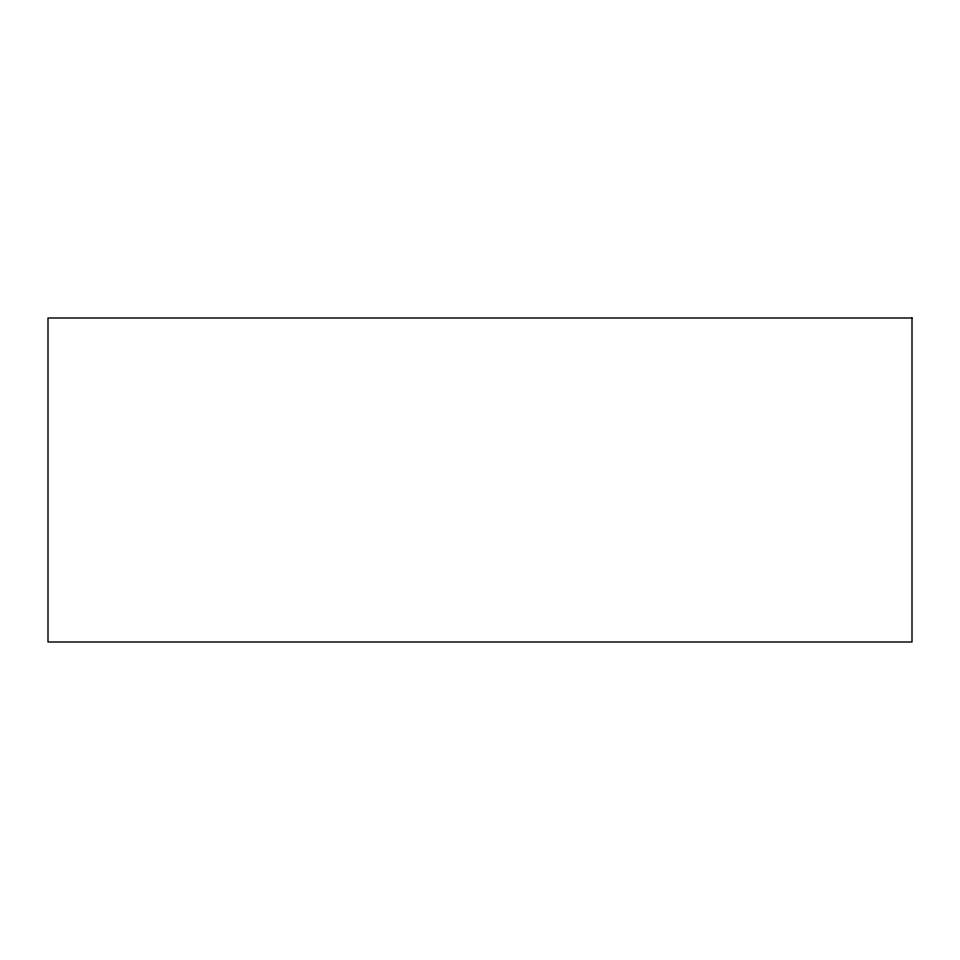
<?xml version="1.0" encoding="UTF-8"?>
<svg xmlns="http://www.w3.org/2000/svg" width="960" height="960" viewBox="0 0 960 960"><rect width="100%" height="100%" fill="white"/><g stroke="black" fill="none" stroke-linecap="round" stroke-linejoin="round"><path stroke-width="1.44" d="M912 318L48 318L48 642L912 642L912 318"/></g></svg>
